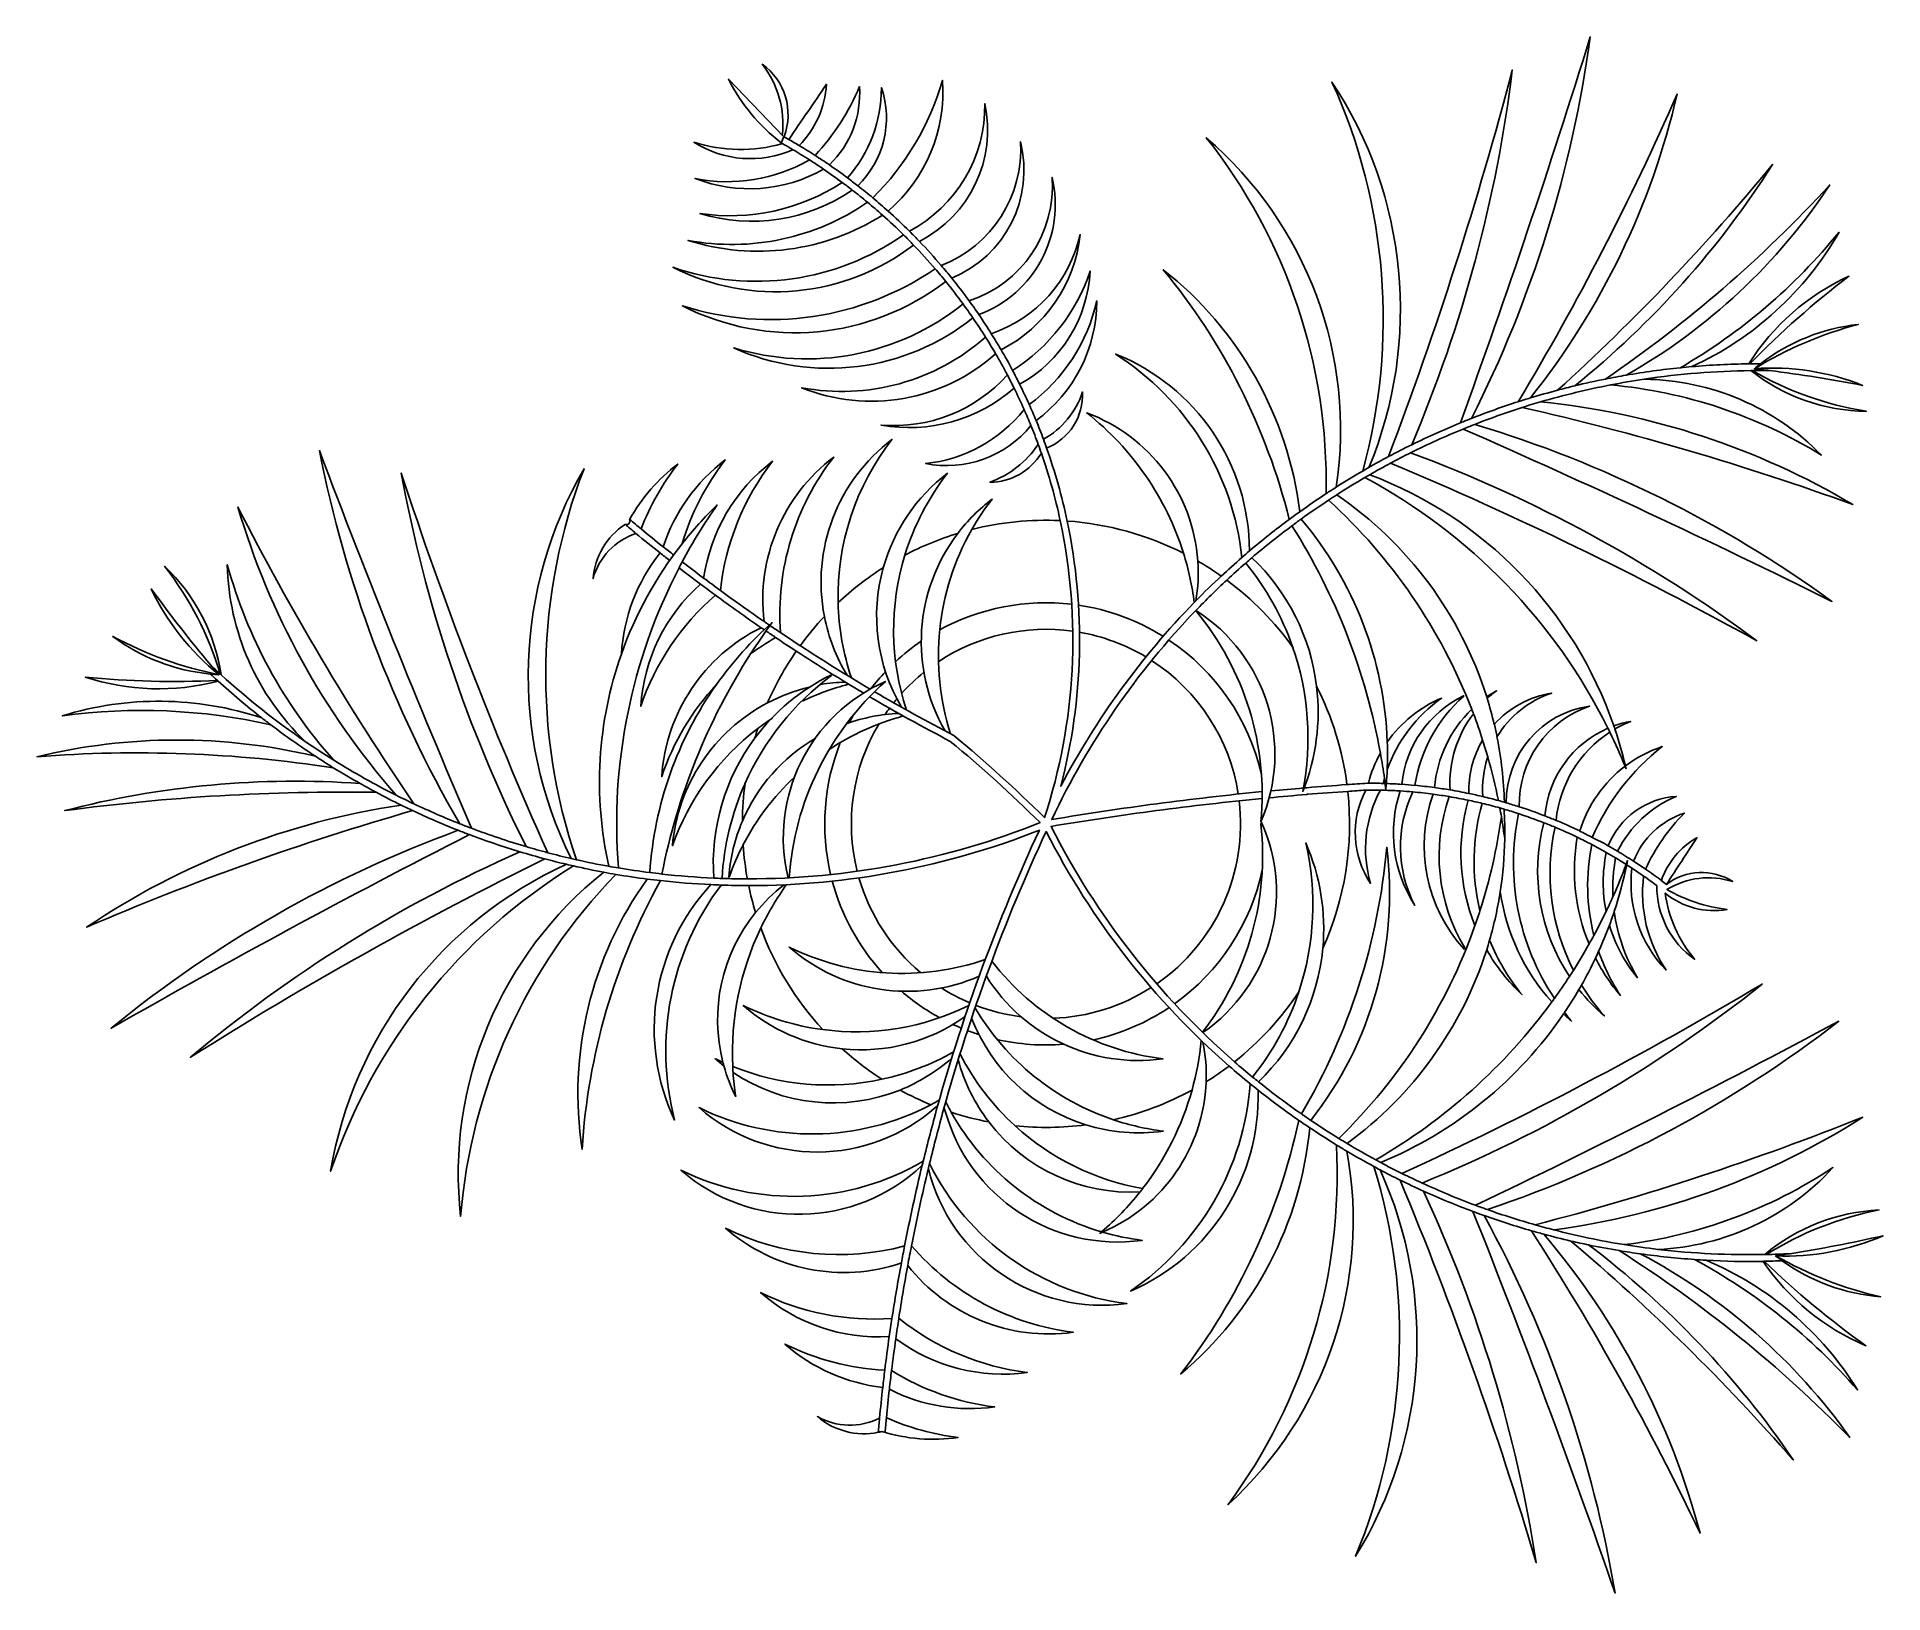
# Model space of a CAD drawing. Extents: x 8.7 to 10.07, y 6.21 to 7.36.
import ezdxf

# ---------------------------------------------------------------- set-up
doc = ezdxf.new("R2010")
doc.units = 0
doc.header["$MEASUREMENT"] = 0
doc.layers.add('VEGET', color=2, linetype='CONTINUOUS')
doc.layers.add('VEGET-I', color=1, linetype='CONTINUOUS')

msp = doc.modelspace()

# ---------------------------------------------------------------- linework, layer by layer
at = {"layer": 'VEGET'}
for points in [[(9.5886, 6.5997, 0.008761), (9.6043, 6.5865, -0.228296), (9.5155, 6.4327, 0.30667), (9.6101, 6.5818, 0.016073), (9.6403, 6.5594, -0.111271), (9.5528, 6.3713, 0.196953), (9.6484, 6.5539, 0.010075), (9.6682, 6.5411, -0.174181), (9.5878, 6.2744, 0.2582), (9.676, 6.5365, 0.009787), (9.6959, 6.5252, -0.175168), (9.6824, 6.2361, 0.249628), (9.7006, 6.5226, 0.007062), (9.7154, 6.5151, -0.026555), (9.8163, 6.2314, 0.070199), (9.7328, 6.5069, 0.016905), (9.7694, 6.4918, -0.011876), (9.8748, 6.2088, 0.083846), (9.7777, 6.4888, 0.015718), (9.8128, 6.4775, -0.031946), (9.9378, 6.2532, 0.11194), (9.8219, 6.475, 0.008888), (9.8421, 6.4699, -0.036883), (10.0069, 6.3076, 0.081452), (9.8552, 6.467, 0.009879), (9.8779, 6.4628, -0.057239), (10.0488, 6.3242, 0.118477), (9.8935, 6.4604, 0.017265), (9.9337, 6.4562, -0.090095), (10.0546, 6.3594, 0.156383), (9.9423, 6.4556, 0.018041), (9.9845, 6.4548, 0.144632), (10.0608, 6.3922, -0.03724), (9.9854, 6.4549, 0.005673), (9.9987, 6.4553, 0.137026), (10.0718, 6.4285, -0.07322), (9.9938, 6.4589, 0.11371), (10.0735, 6.4738, -0.016598), (10.0044, 6.4605, -0.007537), (9.9869, 6.4599, -0.091874), (10.0706, 6.4929, 0.164846), (9.9858, 6.4599, -0.034164), (9.9066, 6.4637, 0.198599), (10.0363, 6.5243, -0.116154), (9.8815, 6.4672, -0.022934), (9.8294, 6.4782, 0.108995), (10.0584, 6.5617, -0.031808), (9.8155, 6.4819, -0.015992), (9.7801, 6.4932, 0.083632), (10.0406, 6.6329, -0.011872), (9.7713, 6.4964, -0.018411), (9.7318, 6.5129, 0.071243), (9.9839, 6.6604, -0.026608), (9.7168, 6.52, -0.007675), (9.701, 6.5281, 0.145995), (9.8366, 6.6383, 0.012828), (9.8425, 6.633, -0.011311), (9.8373, 6.6394, 0.016484), (9.848, 6.6564, 0.048154), (9.8669, 6.6368, -0.044838), (9.8499, 6.6597, 0.018482), (9.8603, 6.6797, 0.057754), (9.8787, 6.652, -0.061447), (9.8626, 6.6848, 0.017061), (9.8706, 6.7041, 0.101227), (9.8914, 6.6652, -0.102531), (9.8742, 6.7143, 0.029389), (9.8834, 6.749, -0.003222), (9.8873, 6.7465, 0.225947), (9.9126, 6.6709, -0.181854), (9.896, 6.7406, -0.008531), (9.9058, 6.7335, 0.247708), (9.9338, 6.6789, -0.143025), (9.912, 6.7279, 0.219665), (9.9579, 6.7158, -0.099835), (9.9132, 6.7306, -0.21884), (9.962, 6.7365, 0.315728), (9.9129, 6.7344, -0.001312), (9.9355, 6.769, 0.181035), (9.9091, 6.7374, 0.00655), (9.8974, 6.7457, -0.089212), (9.9262, 6.7873, 0.223385), (9.8885, 6.7516, 0.00969), (9.8767, 6.759, -0.181136), (9.9202, 6.7997, 0.289028), (9.8698, 6.763, 0.007628), (9.8579, 6.7693, -0.125725), (9.9098, 6.8366, 0.079591), (9.8825, 6.8223, 0.023263), (9.8747, 6.8496, -0.036773), (9.8864, 6.8553, 0.041452), (9.8739, 6.8519, 0.223184), (9.6929, 7.0382, -0.007675), (9.7084, 7.0469, -0.026608), (9.9799, 6.9151, 0.071243), (9.7232, 7.0545, -0.018411), (9.7621, 7.0721, -0.011872), (10.0356, 6.9443, 0.083632), (9.7708, 7.0756, -0.015992), (9.8058, 7.0881, -0.031808), (10.0512, 7.0161, 0.108995), (9.8196, 7.0923, -0.022934), (9.8714, 7.1048, -0.116154), (10.0278, 7.0528, 0.198599), (9.8964, 7.1091, -0.034164), (9.9754, 7.1155, 0.164846), (10.0611, 7.0853, -0.091874), (9.9765, 7.1155, -0.005552), (9.9894, 7.1155, -0.016458), (10.0583, 7.1045, 0.11371), (9.9781, 7.1169, -0.07322), (10.0551, 7.1497, 0.137372), (9.9827, 7.1206, 0.003388), (9.9748, 7.1205, -0.03724), (10.0482, 7.1855, 0.144632), (9.9739, 7.1205, 0.018041), (9.9317, 7.1184, 0.156383), (10.0409, 7.2181, -0.090095), (9.9232, 7.1176, 0.017265), (9.8831, 7.1121, 0.118477), (10.034, 7.2532, -0.057239), (9.8676, 7.1092, 0.009879), (9.845, 7.1042, 0.081452), (9.9916, 7.2684, -0.036883), (9.8321, 7.1009, 0.008888), (9.812, 7.0952, 0.11194), (9.9208, 7.3206, -0.031946), (9.803, 7.0924, 0.015718), (9.7683, 7.08, 0.083846), (9.8564, 7.363, -0.011876), (9.7601, 7.0767, 0.016905), (9.724, 7.0605, 0.070199), (9.7986, 7.3385, -0.026555), (9.7068, 7.0517, 0.007062), (9.6923, 7.0437, 0.249628), (9.6649, 7.3295, -0.175168), (9.6877, 7.041, 0.009787), (9.6681, 7.0291, 0.2582), (9.5717, 7.2882, -0.174181), (9.6605, 7.0242, 0.010075), (9.6411, 7.0108, 0.196953), (9.5398, 7.1903, -0.111271), (9.6332, 7.0051, 0.016073), (9.6037, 6.9817, 0.30667), (9.5044, 7.1277, -0.228296), (9.5981, 6.9768, 0.008761), (9.5828, 6.9631, 0.022939)], [(9.2573, 7.2901, 0.196497), (9.2425, 7.3427, -0.339351), (9.2586, 7.2891, -0.001093), (9.2585, 7.2889), (9.2174, 7.3315, 0.109533), (9.2564, 7.2844, -0.000646), (9.2574, 7.2838, -0.146881), (9.1918, 7.2848, 0.249702), (9.2652, 7.2793, -0.008474), (9.2774, 7.2718, -0.182999), (9.1927, 7.258, 0.227209), (9.2879, 7.2649, -0.010091), (9.3018, 7.255, -0.182927), (9.1962, 7.232, 0.229826), (9.3092, 7.2494, -0.008605), (9.3205, 7.2403, -0.199295), (9.1875, 7.212, 0.221467), (9.3316, 7.2308, -0.01266), (9.3472, 7.2162, -0.241086), (9.1762, 7.1921, 0.288134), (9.3546, 7.2086, -0.014047), (9.3706, 7.191, -0.231299), (9.1832, 7.1635, 0.289254), (9.3785, 7.1816, -0.012414), (9.3913, 7.1649, -0.248707), (9.2213, 7.1323, 0.280333), (9.3987, 7.1545, -0.010048), (9.408, 7.1403, -0.231558), (9.2716, 7.1028, 0.285972), (9.4155, 7.128, -0.010639), (9.4242, 7.1123, -0.236286), (9.3306, 7.0751, 0.228942), (9.4292, 7.1024, -0.010354), (9.4366, 7.0865, -0.199826), (9.3635, 7.0465, 0.275871), (9.4417, 7.0747, -0.008857), (9.4471, 7.0607, -0.154321), (9.4112, 7.0326, 0.258261), (9.4494, 7.0542, -0.030774), (9.4634, 7.0042, 0.073569)], [(9.4685, 7.0039, 0.032904), (9.4533, 7.058, 0.317856), (9.48, 7.0996, -0.182485), (9.451, 7.0645, 0.008732), (9.4455, 7.0784, 0.237757), (9.4905, 7.1672, -0.181755), (9.4404, 7.0903, 0.009722), (9.4333, 7.1053, 0.260759), (9.4855, 7.1893, -0.17378), (9.4281, 7.1156, 0.010192), (9.4196, 7.1309, 0.252617), (9.4782, 7.2164, -0.260535), (9.4123, 7.1428, 0.009886), (9.4031, 7.157, 0.378858), (9.4573, 7.2588, -0.346761), (9.3958, 7.1673, 0.012354), (9.3829, 7.1841, 0.373521), (9.4339, 7.2852, -0.326048), (9.3752, 7.1934, 0.014119), (9.359, 7.2113, 0.339397), (9.4075, 7.3135, -0.281611), (9.3516, 7.2189, 0.012773), (9.3357, 7.2338, 0.238874), (9.3761, 7.3307, -0.126845), (9.3245, 7.2436, 0.008463), (9.3132, 7.2526, 0.290901), (9.3308, 7.3252, -0.182356), (9.3057, 7.2584, 0.009727), (9.2922, 7.2681, 0.225145), (9.3145, 7.3261, -0.089929), (9.2816, 7.2751, 0.008098), (9.2698, 7.2824, 0.181535), (9.2901, 7.3279, -0.001325), (9.2621, 7.2869, 0.002449), (9.2585, 7.2889, 0.34205)], [(9.5654, 6.9742, 0.294809), (9.4831, 7.0841, -0.150745), (9.5548, 6.98, 0.100395)], [(9.2987, 6.9434, -0.173161), (9.3386, 7.0644, 0.285814), (9.2885, 6.9331, 0.031249)], [(9.2706, 6.9114, -0.003274), (9.256, 6.9211, -0.185699), (9.2954, 7.0513, 0.266584), (9.2438, 6.9294, -0.007436), (9.2114, 6.9524, -0.139054), (9.2501, 7.0482, 0.196503), (9.199, 6.9616, -0.003728), (9.1831, 6.9737, -0.030052), (9.209, 7.0158, 0.034089), (9.183, 6.987, -0.093143), (9.215, 7.0492, 0.152286), (9.169, 6.9847, -0.003954), (9.1526, 6.998, -0.073333), (9.1798, 7.0461, 0.103416), (9.1441, 7.0051, -0.675485), (9.1407, 7.0014, 0.229983), (9.117, 6.9612, -0.251353), (9.1488, 6.9947, 0.004284), (9.1667, 6.9802, 0.154749), (9.138, 6.9052, 0.140718), (9.1287, 6.7478, -0.010568), (9.1046, 6.7527, -0.175567), (9.1103, 7.0427, 0.25167), (9.1007, 6.7536, -0.007675), (9.0834, 6.7579, -0.026608), (8.9748, 7.0395, 0.071243), (9.0674, 6.7624, -0.018411), (9.0269, 6.776, -0.011872), (8.9141, 7.0561, 0.083632), (9.0181, 6.7794, -0.015992), (8.9841, 6.7942, -0.031808), (8.8537, 7.0142, 0.108995), (8.9711, 6.8005, -0.022934), (8.9247, 6.8266, -0.116154), (8.8458, 6.9715, 0.198599), (8.9035, 6.8405, -0.034164), (8.8413, 6.8898, 0.164846), (8.7993, 6.9704, -0.091874), (8.8405, 6.8905, -0.004117), (8.8335, 6.897, -0.016919), (8.7894, 6.9536, 0.11371), (8.8396, 6.8899, -0.07322), (8.7609, 6.9183, 0.136761), (8.8333, 6.8904, 0.00291), (8.8384, 6.8857, -0.03724), (8.7404, 6.8882, 0.144632), (8.839, 6.8851, 0.018041), (8.8713, 6.8579, 0.156383), (8.7234, 6.8594, -0.090095), (8.8781, 6.8527, 0.017265), (8.9112, 6.8294, 0.118477), (8.7046, 6.8291, -0.057239), (8.9244, 6.8209, 0.009879), (8.9444, 6.8092, 0.081452), (8.7252, 6.7891, -0.036883), (8.9561, 6.8027, 0.008888), (8.9746, 6.7932, 0.11194), (8.7414, 6.7026, -0.031946), (8.9832, 6.7891, 0.015718), (9.017, 6.7745, 0.083846), (8.7596, 6.6277, -0.011876), (9.0253, 6.7713, 0.016905), (9.0628, 6.7586, 0.070199), (8.8185, 6.6062, -0.026555), (9.0813, 6.7533, 0.007062), (9.0973, 6.7493, 0.249628), (8.9224, 6.5216, -0.175168), (9.1025, 6.7481, 0.009787), (9.125, 6.7434, 0.2582), (9.0188, 6.4881, -0.174181), (9.1339, 6.7418, 0.010075), (9.1572, 6.7383, 0.196953), (9.1089, 6.538, -0.111271), (9.1669, 6.7372, 0.016073), (9.2044, 6.7342, 0.30667), (9.1775, 6.5596, -0.228296), (9.2119, 6.7339, 0.008761), (9.2324, 6.7335, 0.022939)], [(9.3482, 6.9786, -0.091), (9.3798, 7.0393, 0.163378), (9.3322, 6.9693, 0.047115)], [(9.3978, 6.9976, -0.036015), (9.4129, 7.0202, 0.068238), (9.3874, 6.9947, 0.047136)], [(9.6535, 6.8813, 0.174599), (9.6055, 6.9767, -0.016348), (9.6352, 7.0003, -0.096704)], [(9.6352, 7.0003, -0.096704), (9.7008, 6.8318, 0.065237), (9.6919, 6.8094, 0.000419), (9.6913, 6.8094), (9.6912, 6.8094, 0.001663), (9.676, 6.8084, 0.085344)], [(9.1808, 6.9692, 0.140523), (9.1358, 6.7466, 0.010124), (9.1591, 6.7432, -0.138829), (9.2086, 6.8827, 0.106077), (9.1679, 6.8144, -0.267567), (9.2416, 6.9248, -0.007749), (9.2077, 6.9489, 0.133418), (9.1523, 6.8665, -0.197101), (9.1967, 6.9571, -0.003808), (9.1804, 6.9694)], [(9.5869, 6.9601, -0.008097), (9.6009, 6.9727, -0.087635), (9.6357, 6.9106)], [(9.2677, 6.9073, -0.003436), (9.2523, 6.9175, 0.029333), (9.2338, 6.9053, 0.094066), (9.168, 6.7421, 0.016631), (9.2065, 6.7391, -0.1786)], [(9.2391, 6.85, 0.144874), (9.1758, 6.763, -0.254884), (9.2463, 6.869, -0.048866)], [(9.2065, 6.7391, -0.1786), (9.2368, 6.8426, -0.008554)], [(9.2297, 6.8093, 0.090284), (9.2126, 6.7388, 0.008097), (9.2314, 6.7385, -0.027842)], [(9.6699, 6.546, 0.115228), (9.7709, 6.7038, -0.165702), (9.7659, 6.7968, 0.010075), (9.7518, 6.7995, 0.223516), (9.7633, 6.6873, -0.274752), (9.7629, 6.6863, -0.277747), (9.7399, 6.8013, 0.010686), (9.7248, 6.803, 0.235094), (9.7263, 6.7188, -0.227839), (9.7155, 6.8037, 0.007496), (9.7049, 6.8042), (9.7045, 6.8042, 0.002637), (9.7008, 6.8043, 0.198541), (9.6935, 6.7351, -0.273693), (9.6899, 6.8043, 0.001461), (9.6766, 6.8034, -0.133271)], [(9.2283, 6.7638, 0.035297), (9.218, 6.7398, -0.366572), (9.2176, 6.7399, -0.08219), (9.2277, 6.7813, -0.031169)], [(9.6581, 6.687, -0.180095), (9.6104, 6.588, 0.017102), (9.6422, 6.5642, 0.111381), (9.7055, 6.7619, -0.201249), (9.6491, 6.5594, 0.010644), (9.6699, 6.546, 0.115228)], [(9.2375, 6.7135, 0.237435), (9.2133, 6.6024, -0.008495), (9.2075, 6.6051, 0.01585), (9.214, 6.5998, 0.048298), (9.2228, 6.5771, -0.020925), (9.2208, 6.5949, 0.248521), (9.3446, 6.5819, 0.02818)], [(9.3312, 6.5899, -0.14981), (9.2206, 6.5993, -0.124183), (9.2414, 6.7021, 0.098921)], [(9.606, 6.5915, 0.088511), (9.6403, 6.6547, -0.078713)], [(9.2873, 6.6267, -0.081837), (9.2283, 6.6446, 0.153952), (9.3016, 6.6125, 0.041473)], [(9.5926, 6.6028, 0.007571), (9.606, 6.5915, 0.088511)], [(9.3675, 6.571, -0.239912), (9.1956, 6.5688, 0.377655), (9.3714, 6.5694, 0.00101), (9.3722, 6.5691, 0.007709), (9.3618, 6.5291, -0.252386), (9.1821, 6.5225, 0.386946), (9.361, 6.5261, 0.011413), (9.348, 6.4662, -0.181744), (9.2153, 6.4794, 0.267567), (9.3456, 6.4536, 0.007749), (9.3386, 6.4125, -0.133418), (9.2412, 6.4316, 0.197101), (9.3366, 6.399, 0.004676), (9.3333, 6.3741, -0.102074), (9.2593, 6.3934, 0.152625), (9.3318, 6.3613, 0.004284), (9.3294, 6.3385, -0.251353), (9.2833, 6.3397, 0.229983), (9.3285, 6.328, -0.014727), (9.331, 6.3286, 0.108264), (9.3877, 6.3241, -0.073333), (9.3345, 6.3388, -0.003954), (9.3367, 6.3599, 0.152286), (9.4148, 6.3468, -0.108204), (9.3383, 6.3738, -0.004457), (9.3415, 6.3974, 0.196503), (9.4389, 6.3724, -0.139054), (9.3437, 6.4126, -0.007436), (9.3503, 6.4518, 0.266584), (9.473, 6.4022, -0.185699), (9.3531, 6.4663, -0.010962), (9.3656, 6.5236, 0.384218), (9.5128, 6.4235, -0.251822), (9.3665, 6.5273, -0.007733), (9.3769, 6.5674, 0.00108), (9.3779, 6.567, 0.37654), (9.5242, 6.4704, -0.039649), (9.4948, 6.4765, 0.290155), (9.5716, 6.588, 0.022939)], [(9.5611, 6.5819, -0.096277), (9.5245, 6.5088, -0.142028), (9.4299, 6.5553, 0.058444)], [(9.4105, 6.5582, 0.246361), (9.5226, 6.5063, -0.048035), (9.4941, 6.4767, -0.195329), (9.3825, 6.5654, 0.032147)], [(9.4823, 6.5561, 0.109806), (9.5398, 6.5514, -0.050161), (9.5029, 6.5598, 0.069557)]]:
    msp.add_lwpolyline(points, format="xyb", dxfattribs=at)
for points in [[(9.7796, 6.8735, 0.16797), (9.6684, 7.0234, -0.010568), (9.6893, 7.0362, -0.155772), (9.8695, 6.8502, 0.275998), (9.8228, 6.7852, 0.014133), (9.8037, 6.792, -0.324541), (9.8559, 6.8667, 0.371884), (9.794, 6.795, 0.000895), (9.7927, 6.7953, 0.042814), (9.7872, 6.8438, -0.179613), (9.8279, 6.8763, 0.171025), (9.7852, 6.8531, 0.01758), (9.7799, 6.8725, -0.026095), (9.7869, 6.8779, 0.023285)], [(9.7685, 6.8643, 0.115579), (9.6624, 7.0194, 0.010644), (9.642, 7.0054, -0.167673), (9.7059, 6.84, -0.142219), (9.7462, 6.8725, 0.155825), (9.7058, 6.8194, -0.009453), (9.7052, 6.8092, -0.007959), (9.7167, 6.8086, -0.262459), (9.7625, 6.8742, -0.877804), (9.7626, 6.874, 0.174709), (9.7264, 6.8079, -0.010156), (9.7409, 6.8062, -0.181292)], [(9.7766, 6.8414, 0.0126), (9.7698, 6.861, 0.179793), (9.7525, 6.8045, -0.009882), (9.7664, 6.8018, -0.14276)], [(9.8486, 6.774, -0.154716), (9.8822, 6.8221, 0.016225), (9.8709, 6.8473, 0.227894), (9.8311, 6.7819, -0.012327)], [(9.7883, 6.7966, 0.020296), (9.7804, 6.829, 0.100431), (9.7768, 6.7995, -0.0083)], [(9.7043, 6.8092, 0.002037), (9.7038, 6.813, 0.0089), (9.7028, 6.8093, -0.001059)], [(9.7894, 6.7911, 0.00954), (9.7763, 6.7945, 0.130425), (9.7746, 6.7149, 0.043508), (9.7905, 6.7847, 0.003944)], [(9.8032, 6.7869, -0.014048), (9.822, 6.7801, 0.213683), (9.841, 6.6661, -0.011603), (9.8298, 6.6498, -0.200309)], [(9.8303, 6.7768, -0.01269), (9.8467, 6.7694, 0.140639), (9.8555, 6.6902, -0.013396), (9.8439, 6.6706, -0.173266)], [(9.8591, 6.6966, -0.114415), (9.8576, 6.7639, -0.008615), (9.8683, 6.7581, 0.100649), (9.8681, 6.7142, -0.011597)], [(9.883, 6.7492, 0.006549), (9.8751, 6.7541, 0.056536), (9.8732, 6.7253, 0.015222)], [(9.6761, 6.5422, 0.158963), (9.7796, 6.6859, 0.074113), (9.8059, 6.6525, -0.076439), (9.7817, 6.693, 0.032369), (9.7897, 6.729, 0.149616), (9.8279, 6.6472, -0.104074), (9.6974, 6.5301, -0.010568)]]:
    msp.add_lwpolyline(points, format="xyb", close=True, dxfattribs=at)
at = {"layer": 'VEGET', "color": 42}
for points in [[(9.2368, 6.8426, -0.008554), (9.2391, 6.85, 0.144874)], [(9.2277, 6.7813, -0.031169), (9.2297, 6.8093, 0.090284)], [(9.5716, 6.588, 0.022939), (9.5886, 6.5997, 0.008761)]]:
    msp.add_lwpolyline(points, format="xyb", dxfattribs=at)
at = {"layer": 'VEGET'}
msp.add_arc((9.9129, 6.7344), 0, 0, 0, dxfattribs=at)
at = {"layer": 'VEGET-I'}
for points in [[(9.2564, 7.2844, 0.027335), (9.2585, 7.2889, -0.217634)], [(9.2652, 7.2793, 0.005357), (9.2574, 7.2838, 0.358744)], [(9.2698, 7.2824, 0.00522), (9.2621, 7.2869, 0.34205)], [(9.2879, 7.2649, 0.007412), (9.2774, 7.2718, 0.358744)], [(9.2922, 7.2681, 0.007423), (9.2816, 7.2751, 0.34205)], [(9.3132, 7.2526, 0.005521), (9.3057, 7.2584, 0.34205)], [(9.3092, 7.2494, 0.005504), (9.3018, 7.255, 0.358744)], [(9.3357, 7.2338, 0.008676), (9.3245, 7.2436, 0.34205)], [(9.3316, 7.2308, 0.008601), (9.3205, 7.2403, 0.358744)], [(9.3546, 7.2086, 0.006309), (9.3472, 7.2162, 0.358744)], [(9.359, 7.2113, 0.006196), (9.3516, 7.2189, 0.34205)], [(9.3785, 7.1816, 0.007289), (9.3706, 7.191, 0.358744)], [(9.3829, 7.1841, 0.00709), (9.3752, 7.1934, 0.34205)], [(9.3987, 7.1545, 0.007547), (9.3913, 7.1649, 0.358744)], [(9.4031, 7.157, 0.007389), (9.3958, 7.1673, 0.34205)], [(9.4155, 7.128, 0.008521), (9.408, 7.1403, 0.358744)], [(9.4196, 7.1309, 0.008187), (9.4123, 7.1428, 0.34205)], [(9.9317, 7.1184, 0.003648), (9.9232, 7.1176, 0.34205)], [(9.9748, 7.1205, 0.000378), (9.9739, 7.1205, 0.34205)], [(9.9827, 7.1206, 0.010189), (9.9781, 7.1169, -0.07322)], [(9.4292, 7.1024, 0.006573), (9.4242, 7.1123, 0.358744)], [(9.4333, 7.1053, 0.006784), (9.4281, 7.1156, 0.34205)], [(9.8831, 7.1121, 0.006714), (9.8676, 7.1092, 0.34205)], [(9.8964, 7.1091, 0.010919), (9.8714, 7.1048, -0.017284)], [(9.9765, 7.1155, 0.000462), (9.9754, 7.1155, -0.017284)], [(9.812, 7.0952, 0.004036), (9.803, 7.0924, 0.34205)], [(9.8196, 7.0923, 0.006188), (9.8058, 7.0881, -0.017284)], [(9.845, 7.1042, 0.005709), (9.8321, 7.1009, 0.34205)], [(9.4417, 7.0747, 0.007642), (9.4366, 7.0865, 0.358744)], [(9.4455, 7.0784, 0.007551), (9.4404, 7.0903, 0.34205)], [(9.7683, 7.08, 0.003791), (9.7601, 7.0767, 0.34205)], [(9.4533, 7.058, 0.004064), (9.451, 7.0645, 0.34205)], [(9.7708, 7.0756, 0.004048), (9.7621, 7.0721, -0.017284)], [(9.4494, 7.0542, 0.004076), (9.4471, 7.0607, 0.358744)], [(9.724, 7.0605, 0.008209), (9.7068, 7.0517, 0.34205)], [(9.7232, 7.0545, 0.007125), (9.7084, 7.0469, -0.017284)], [(9.6923, 7.0437, 0.002276), (9.6877, 7.041, 0.34205)], [(9.6929, 7.0382, 0.001743), (9.6893, 7.0362, -0.017284)], [(9.6681, 7.0291, 0.003859), (9.6605, 7.0242, 0.34205)], [(9.6684, 7.0234, 0.003104), (9.6624, 7.0194, -0.017284)], [(9.6411, 7.0108, 0.004157), (9.6332, 7.0051, 0.34205)], [(9.3257, 6.8773, 0.01255), (9.3844, 6.8449), (9.3848, 6.8446, -0.023023), (9.4517, 6.7839, 0.13279), (9.4634, 7.0042, 0.358744)], [(9.3978, 6.9976, 0.209929), (9.3821, 6.846, 0.247818)], [(9.4634, 7.0042, 0.073569), (9.3978, 6.9976, -0.036015)], [(9.5628, 6.9435, 0.07228), (9.4638, 6.8072, 0.116598), (9.4685, 7.0039, 0.34205)], [(9.5548, 6.98, 0.100395), (9.4685, 7.0039, 0.032904)], [(9.642, 7.0054, 0.003647), (9.6352, 7.0003, -0.017284)], [(9.138, 6.9052, -0.082287), (9.183, 6.987, 0.030096)], [(9.3874, 6.9947, 0.047136), (9.3482, 6.9786, -0.091)], [(9.378, 6.8482, -0.301093), (9.3874, 6.9947, 0.247818)], [(9.6037, 6.9817, 0.003177), (9.5981, 6.9768, 0.34205)], [(9.1831, 6.9737, 0.003081), (9.1808, 6.9692, 0.176085)], [(9.3322, 6.9693, 0.047115), (9.2987, 6.9434, -0.173161)], [(9.3457, 6.8658, -0.204558), (9.3322, 6.9693, 0.249828)], [(9.3482, 6.9786, 0.155297), (9.3494, 6.8637, 0.249828)], [(9.5548, 6.98, -0.043602), (9.5628, 6.9435)], [(9.564, 6.9448, 0.058472), (9.5654, 6.9742, -0.195633)], [(9.5828, 6.9631, 0.022939), (9.5654, 6.9742, 0.294809)], [(9.6055, 6.9767, 0.002616), (9.6009, 6.9727, -0.017284)], [(9.199, 6.9616, 0.002878), (9.2114, 6.9524)], [(9.5828, 6.9631, 0.011195), (9.564, 6.9448, 0.34205)], [(9.5869, 6.9601, 0.01382), (9.564, 6.9376, -0.017284)], [(9.6362, 6.9098, 0.078713), (9.5869, 6.9601, -0.008097)], [(9.2987, 6.9434, 0.075374), (9.3086, 6.8875, 0.251822)], [(9.564, 6.9448, 0.000734), (9.5628, 6.9435, 0.34205)], [(9.2338, 6.9053, -0.014945), (9.2497, 6.9286, 0.056899), (9.2086, 6.8827, 0.197286)], [(9.2438, 6.9294, 0.000772), (9.2472, 6.9271), (9.2477, 6.9267)], [(9.2885, 6.9331, 0.031249), (9.2706, 6.9114, -0.003274)], [(9.3053, 6.8895, -0.088667), (9.2885, 6.9331, 0.251822)], [(9.5639, 6.9375, 0.081515), (9.4571, 6.7825, -0.017284), (9.6132, 6.8032)], [(9.564, 6.9376, 0.000079), (9.5639, 6.9375, -0.017284)], [(9.5639, 6.9375, -0.198813), (9.6122, 6.7808, 0.3682), (9.564, 6.9376, 0.3682)], [(9.2463, 6.869, -0.048866), (9.2677, 6.9073, -0.003436)], [(9.6535, 6.8813, -0.126631), (9.6432, 6.8034, 0.13356), (9.6357, 6.9106, 0.223815)], [(8.8384, 6.8857, 0.000378), (8.839, 6.8851, 0.040866)], [(8.8413, 6.8898, -0.000462), (8.8405, 6.8905)], [(9.2296, 6.809, -0.129352), (9.2938, 6.8894, 0.431375), (9.2933, 6.8897, 0.119795), (9.2368, 6.8426)], [(9.322, 6.8736, 0.012738), (9.3819, 6.8405, -0.023021), (9.4484, 6.7802, -0.095948), (9.2314, 6.7385)], [(9.2773, 6.8806, 0.062421), (9.2463, 6.869, -0.163076)], [(9.2616, 6.7393, -0.363818), (9.3338, 6.8849, 0.196473), (9.2624, 6.7393, 0.196473)], [(9.676, 6.8084, 0.085344), (9.6535, 6.8813, 0.174599)], [(9.7698, 6.861, 0.002128), (9.7685, 6.8643, 0.15929)], [(8.8713, 6.8579, 0.003648), (8.8781, 6.8527, 0.040866)], [(9.2391, 6.85, -0.017782), (9.2501, 6.8578)], [(9.8709, 6.8473, 0.001867), (9.8695, 6.8502, 0.175567)], [(9.8739, 6.8519, -0.001977), (9.8747, 6.8496, 0.0174)], [(8.9247, 6.8266, -0.010919), (8.9035, 6.8405)], [(9.2816, 6.8426, 0.160202), (9.2277, 6.7813, 0.366572)], [(9.7038, 6.813, 0.010093), (9.7008, 6.8318, 0.111381)], [(9.7059, 6.84, -0.018916), (9.7058, 6.8194, 0.004427)], [(9.7804, 6.829, 0.007874), (9.7766, 6.8414, 0.15929)], [(8.9112, 6.8294, 0.006714), (8.9244, 6.8209, 0.040866)], [(9.8825, 6.8223, -0.001729), (9.883, 6.8203, 0.001174), (9.8822, 6.8221, 0.175567)], [(8.9444, 6.8092, 0.005709), (8.9561, 6.8027, 0.040866)], [(9.2281, 6.7635, -0.086364), (9.2663, 6.814)], [(9.6766, 6.8034, 0.003303), (9.6467, 6.8012), (9.6459, 6.8011, 0.003031), (9.6184, 6.7986)], [(9.676, 6.8084, 0.003276), (9.6463, 6.8061), (9.6454, 6.8061, 0.000136), (9.6442, 6.806)], [(9.6766, 6.8034, -0.133271), (9.6581, 6.687, -0.180095)], [(9.7008, 6.8043, 0.006612), (9.6914, 6.8044, 0.000167), (9.6899, 6.8043)], [(9.7028, 6.8093, 0.007542), (9.6919, 6.8094)], [(9.7052, 6.8092, -0.004103), (9.7048, 6.8048, 0.002389), (9.7043, 6.8092, 0.111381)], [(9.7248, 6.803, 0.006543), (9.7155, 6.8037)], [(8.9841, 6.7942, -0.006188), (8.9711, 6.8005)], [(8.9746, 6.7932, 0.004036), (8.9832, 6.7891, 0.040866)], [(9.6132, 6.7981, 0.017381), (9.4566, 6.7774, 0.096116), (9.5926, 6.6028, 0.296259)], [(9.7518, 6.7995, 0.008533), (9.7399, 6.8013)], [(9.7763, 6.7945, 0.007554), (9.7659, 6.7968)], [(9.7925, 6.7902, 0.002294), (9.7894, 6.7911, 0.007554)], [(9.8032, 6.7869, 0.007913), (9.7925, 6.7902, 0.002294)], [(9.793, 6.7681, 0.019311), (9.7925, 6.7902, 0.255482)], [(9.0269, 6.776, -0.004048), (9.0181, 6.7794)], [(9.5691, 6.6245, 0.361519), (9.6127, 6.7803), (9.6122, 6.779, -0.193822), (9.5689, 6.6248)], [(9.7897, 6.729, 0.034379), (9.793, 6.7681, 0.010152), (9.7905, 6.7847, -0.043508)], [(9.8303, 6.7768, 0.006328), (9.822, 6.7801)], [(9.017, 6.7745, 0.003791), (9.0253, 6.7713, 0.040866)], [(9.0834, 6.7579, -0.007125), (9.0674, 6.7624)], [(9.2314, 6.7385, -0.027842), (9.2283, 6.7634), (9.2283, 6.7638, 0.035297)], [(9.2324, 6.7335, 0.094428), (9.4479, 6.7746, 0.040866), (9.3722, 6.5691)], [(9.5886, 6.5997, -0.094945), (9.4529, 6.7736, 0.041167), (9.3769, 6.5674, 0.086941)], [(9.6403, 6.6547, 0.137722), (9.6454, 6.7652, -0.127824), (9.6581, 6.687)], [(9.8576, 6.7639, 0.0086), (9.8467, 6.7694)], [(9.0628, 6.7586, 0.008209), (9.0813, 6.7533, 0.040866)], [(9.0973, 6.7493, 0.002276), (9.1025, 6.7481, 0.040866)], [(9.1046, 6.7527, -0.001743), (9.1007, 6.7536)], [(9.8751, 6.7541, 0.005519), (9.8683, 6.7581)], [(9.8834, 6.749, 0.002558), (9.884, 6.752, -0.001751), (9.883, 6.7492)], [(9.125, 6.7434, 0.003859), (9.1339, 6.7418, 0.040866)], [(9.1358, 6.7466, -0.003104), (9.1287, 6.7478)], [(9.1572, 6.7383, 0.004157), (9.1669, 6.7372, 0.040866)], [(9.168, 6.7421, -0.003885), (9.1591, 6.7432)], [(9.2126, 6.7388, -0.002616), (9.2065, 6.7391)], [(9.896, 6.7406, 0.007421), (9.8873, 6.7465)], [(9.2044, 6.7342, 0.003177), (9.2119, 6.7339, 0.040866)], [(9.2324, 6.7335, 0.022939), (9.2375, 6.7135, 0.237435)], [(9.2586, 6.7341, 0.058472), (9.2375, 6.7135, -0.020925)], [(9.2414, 6.7021, -0.043602), (9.2604, 6.7342, 0.369533)], [(9.8732, 6.7253, -0.007156), (9.8681, 6.7142)], [(9.7746, 6.7149, -0.007097), (9.7709, 6.7038)], [(9.8706, 6.7041, 0.00889), (9.8742, 6.7143, -0.001751)], [(9.2414, 6.7021, 0.098921), (9.2873, 6.6267, -0.081837)], [(9.8591, 6.6966, -0.004325), (9.8555, 6.6902)], [(9.4033, 6.6663, -0.290683), (9.2624, 6.6879, 0.200061), (9.4078, 6.6787, 0.204545)], [(9.7796, 6.6859, 0.006456), (9.7817, 6.693, 0.010152)], [(9.8603, 6.6797, 0.004534), (9.8626, 6.6848, -0.001751)], [(9.4127, 6.6775, 0.200478), (9.5395, 6.605, -0.295535), (9.4086, 6.6663)], [(9.8439, 6.6706, -0.003128), (9.841, 6.6661)], [(9.6403, 6.6547, -0.078713), (9.5926, 6.6028, 0.007571)], [(9.848, 6.6564, 0.003123), (9.8499, 6.6597, -0.001751)], [(9.2873, 6.6267, 0.148044), (9.3956, 6.6445, 0.236606)], [(9.4003, 6.6427, 0.179749), (9.5029, 6.5598, -0.347789)], [(9.8298, 6.6498, -0.00192), (9.8279, 6.6472)], [(9.8366, 6.6383, 0.001072), (9.8373, 6.6394, -0.001751)], [(9.3928, 6.6363, -0.183268), (9.3016, 6.6125, 0.232701)], [(9.4823, 6.5561, -0.229229), (9.3977, 6.6352)], [(9.3016, 6.6125, 0.041473), (9.3312, 6.5899, -0.14981)], [(9.568, 6.6186, -0.043602), (9.5611, 6.5819, 0.294809)], [(9.5716, 6.588, 0.058472), (9.5692, 6.6174, 0.359478)], [(9.2133, 6.6024, 0.005309), (9.214, 6.5998, -0.020925)], [(9.2208, 6.5949, -0.005146), (9.2206, 6.5993, 0.369533)], [(9.3312, 6.5899, 0.075449), (9.3843, 6.6101, 0.232803)], [(9.3446, 6.5819, 0.085229), (9.3829, 6.6055, 0.351414)], [(9.3877, 6.6042, 0.097476), (9.4105, 6.5582, 0.362473)], [(9.3891, 6.6086, 0.089256), (9.4299, 6.5553, 0.239259)], [(9.6101, 6.5818, -0.003177), (9.6043, 6.5865, 0.086941)], [(9.606, 6.5915, 0.002388), (9.6104, 6.588, 0.296259)], [(9.3446, 6.5819, 0.02818), (9.3675, 6.571, -0.239912)], [(9.3737, 6.5744, -0.009368), (9.3675, 6.571, 0.377655)], [(9.5029, 6.5598, 0.069557), (9.5611, 6.5819, -0.096277)], [(9.3714, 6.5694, 0.003168), (9.3726, 6.5705, 0.391787)], [(9.3774, 6.5689, 0.003602), (9.3779, 6.567, -0.039649)], [(9.3825, 6.5654, 0.032147), (9.4105, 6.5582, 0.246361)], [(9.6484, 6.5539, -0.004157), (9.6403, 6.5594, 0.086941)], [(9.6422, 6.5642, 0.003647), (9.6491, 6.5594, 0.296259)], [(9.4299, 6.5553, 0.058444), (9.4823, 6.5561, 0.109806)], [(9.6699, 6.546, 0.003104), (9.6761, 6.5422, 0.296259)], [(9.676, 6.5365, -0.003859), (9.6682, 6.5411, 0.086941)], [(9.6974, 6.5301, 0.001743), (9.701, 6.5281, 0.296259)], [(9.3618, 6.5291, 0.000569), (9.361, 6.5261)], [(9.3665, 6.5273, 0.00072), (9.3656, 6.5236, 0.086941)], [(9.7006, 6.5226, -0.002276), (9.6959, 6.5252, 0.086941)], [(9.7168, 6.52, 0.007125), (9.7318, 6.5129, 0.296259)], [(9.5245, 6.5088, -0.003736), (9.5226, 6.5063, 0.294809)], [(9.7328, 6.5069, -0.008209), (9.7154, 6.5151, 0.086941)], [(9.7777, 6.4888, -0.003791), (9.7694, 6.4918, 0.086941)], [(9.7713, 6.4964, 0.004048), (9.7801, 6.4932, 0.296259)], [(9.4941, 6.4767, -0.001903), (9.4928, 6.4756, 0.004287), (9.4948, 6.4765, 0.359478)], [(9.8219, 6.475, -0.004036), (9.8128, 6.4775, 0.086941)], [(9.8155, 6.4819, 0.006188), (9.8294, 6.4782, 0.296259)], [(9.348, 6.4662, 0.002406), (9.3456, 6.4536)], [(9.3531, 6.4663, 0.002758), (9.3503, 6.4518, 0.086941)], [(9.8552, 6.467, -0.005709), (9.8421, 6.4699, 0.086941)], [(9.8935, 6.4604, -0.006714), (9.8779, 6.4628, 0.086941)], [(9.8815, 6.4672, 0.010919), (9.9066, 6.4637, 0.296259)], [(9.9423, 6.4556, -0.003648), (9.9337, 6.4562, 0.086941)], [(9.9854, 6.4549, -0.000378), (9.9845, 6.4548, 0.086941)], [(9.9858, 6.4599, 0.000462), (9.9869, 6.4599, 0.296259)], [(9.9938, 6.4589, 0.002523), (10.0044, 6.4605, -0.11371)], [(9.9987, 6.4553, -0.010528), (9.9938, 6.4589, 0.07322)], [(9.3386, 6.4125, 0.002559), (9.3366, 6.399)], [(9.3437, 6.4126, 0.002878), (9.3415, 6.3974, 0.086941)], [(9.3333, 6.3741, 0.00239), (9.3318, 6.3613)], [(9.3383, 6.3738, 0.002622), (9.3367, 6.3599, 0.086941)], [(9.3294, 6.3385, 0.001961), (9.3285, 6.328)], [(9.3345, 6.3388, 0.00206), (9.3335, 6.3279, 0.086941)]]:
    msp.add_lwpolyline(points, format="xyb", dxfattribs=at)
for centre, radius, start, end in [((9.857, 6.0635), 1.0603, 82.8282, 83.4385), ((10.0016, 8.0308), 1.3419, 230.0922, 230.5417), ((10.0016, 8.0308), 1.3369, 230.1054, 230.5776), ((10.0016, 8.0308), 1.3369, 231.4837, 231.9051), ((10.0016, 8.0308), 1.3419, 231.5236, 231.9051), ((10.0016, 8.0308), 1.3419, 233.1429, 233.7294), ((9.4528, 6.7793), 0.164, 83.3119, 118.7253), ((9.4528, 6.7793), 0.164, 58.013, 81.5314), ((10.0016, 8.0308), 1.3419, 235.5053, 235.6228), ((10.0016, 8.0308), 1.3419, 235.6941, 236.0568), ((10.0016, 8.0308), 1.3369, 235.6966, 236.1018), ((9.4528, 6.7793), 0.164, 124.3105, 132.8357), ((9.4528, 6.7793), 0.1443, 82.0813, 123.5355), ((9.4528, 6.7793), 0.1443, 59.105, 80.0669), ((9.4528, 6.7793), 0.164, 12.9611, 56.2484), ((10.0016, 8.0308), 1.3419, 236.8442, 239.3498), ((10.0016, 8.0308), 1.3369, 236.8522, 239.4668), ((9.4528, 6.7793), 0.1443, 8.8034, 57.1045), ((8.8473, 7.0343), 0.1446, 264.4592, 266.9317), ((9.6466, 7.5776), 1.0603, 219.9318, 220.4366), ((9.4528, 6.7793), 0.164, 136.535, 142.2522), ((9.4528, 6.7793), 0.1443, 128.83, 137.8785), ((9.3543, 6.6996), 0.1894, 104.628, 115.6788), ((9.3076, 6.7516), 0.1329, 91.5909, 99.3977), ((9.5073, 6.7876), 0.2856, 17.284, 17.5039), ((9.3966, 6.6765), 0.1894, 105.1765, 123.4739), ((9.3499, 6.7285), 0.1329, 92.7224, 109.7379), ((9.4528, 6.7793), 0.1443, 149.0635, 194.1026), ((9.5073, 6.7876), 0.2856, 11.3516, 13.2554), ((9.4528, 6.7793), 0.164, 158.3925, 193.2465), ((9.8333, 4.5363), 2.2775, 94.7756, 95.3827), ((9.6931, 6.4499), 0.3595, 84.6851, 86.2418), ((9.6931, 6.4499), 0.3595, 80.493, 82.3576), ((9.4528, 6.7793), 0.1443, 304.7211, 6.8172), ((9.6931, 6.4499), 0.3595, 76.54, 78.2282), ((9.6931, 6.4499), 0.3595, 73.9118, 74.6379), ((9.6931, 6.4499), 0.3595, 72.0853, 73.7068), ((9.6931, 6.4499), 0.3595, 67.4271, 68.8464), ((9.7382, 6.5483), 0.2512, 61.562, 63.9436), ((9.6931, 6.4499), 0.3595, 59.2922, 60.5615), ((9.6931, 6.4499), 0.3595, 55.3685, 57.0714), ((9.4528, 6.7793), 0.164, 195.0111, 222.2749), ((9.4528, 6.7793), 0.1443, 196.1031, 229.8911), ((9.4528, 6.7793), 0.164, 305.5772, 347.9421), ((9.8201, 6.6194), 0.1477, 51.0965, 52.9783), ((9.4528, 6.7793), 0.164, 229.2045, 241.2665), ((9.4528, 6.7793), 0.1443, 237.5228, 246.934), ((9.4528, 6.7793), 0.1443, 272.1361, 302.7206), ((9.4528, 6.7793), 0.1443, 248.9221, 262.6562), ((9.4528, 6.7793), 0.164, 282.2951, 303.8126), ((9.4528, 6.7793), 0.164, 245.139, 247.4741), ((9.4528, 6.7793), 0.164, 249.2245, 252.3538), ((9.4528, 6.7793), 0.164, 257.2543, 274.6005), ((9.5476, 6.6584), 0.1894, 206.8096, 209.3866)]:
    msp.add_arc(centre, radius, start, end, dxfattribs=at)
at = {"layer": 'VEGET-I', "color": 42}
for start, end in [(140.0145, 141.5074), (143.5111, 145.7908)]:
    msp.add_arc((9.4528, 6.7793), 0.1443, start, end, dxfattribs=at)
at = {"layer": 'VEGET-I', "color": 94}
msp.add_arc((9.4528, 6.7793), 0.164, 150.2809, 152.7556, dxfattribs=at)

doc.saveas('drawing.dxf')
